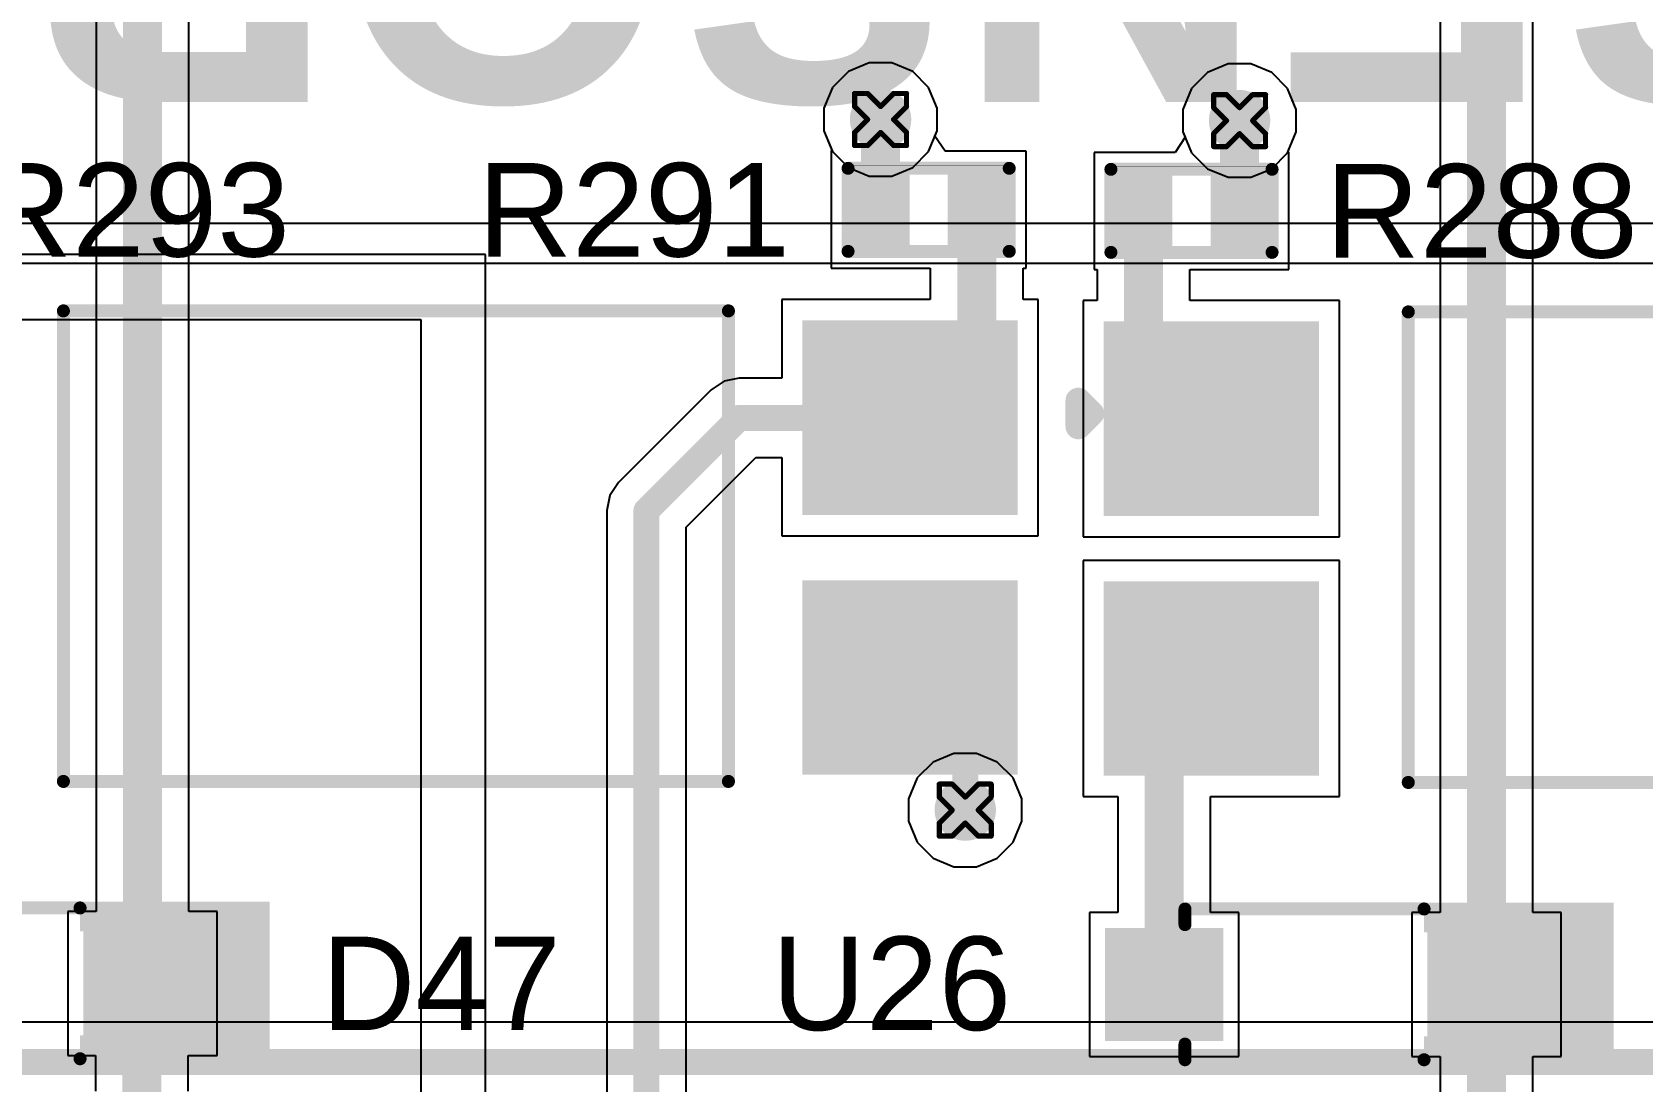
# Model space of a CAD drawing. Header units: inches. Extents: x -11 to 5379, y 0 to 5429.
# Drawn here: x 275.63 to 291.37, y 84.72 to 94.98 of the extents above; entities that cross this region are included whole.
import ezdxf

# ---------------------------------------------------------------- set-up
doc = ezdxf.new("R2010")
doc.units = ezdxf.units.IN
for name, color, linetype in [('Bottom Layer', 5, 'Continuous'), ('Drill Drawing', 1, 'Continuous'), ('GND', 16, 'Continuous'), ('PWR', 76, 'Continuous'), ('Top Layer', 1, 'Continuous'), ('Top Overlay', 2, 'Continuous'), ('Top Paste', 8, 'Continuous'), ('Top Solder', 216, 'Continuous'), ('Via Holes', 16, 'Continuous')]:
    doc.layers.add(name, color=color, linetype=linetype)
doc.styles.add('Arial', font='', dxfattribs={"height": 0.2})
doc.styles.add('Arial_Bold', font='', dxfattribs={"height": 0.2})
doc.styles.get('Arial').set_extended_font_data('Arial')
doc.styles.get('Arial_Bold').set_extended_font_data('Arial', bold=True)

# ---------------------------------------------------------------- blocks, each defined once
blk = doc.blocks.new('PC817C_147')
at = {"layer": 'Top Layer'}
for points in [[(-4.1, 2.17), (-4.1, 0.37), (-6.1, 0.37), (-6.1, 2.17)], [(6.1, 2.17), (6.1, 0.37), (4.1, 0.37), (4.1, 2.17)], [(-4.1, -0.37), (-4.1, -2.17), (-6.1, -2.17), (-6.1, -0.37)], [(6.1, -0.37), (6.1, -2.17), (4.1, -2.17), (4.1, -0.37)]]:
    blk.add_hatch(color=1, dxfattribs=at).paths.add_polyline_path(points)
at = {"layer": 'Top Paste'}
for points in [[(-4.1, 2.17), (-4.1, 0.37), (-6.1, 0.37), (-6.1, 2.17)], [(6.1, 2.17), (6.1, 0.37), (4.1, 0.37), (4.1, 2.17)], [(-4.1, -0.37), (-4.1, -2.17), (-6.1, -2.17), (-6.1, -0.37)], [(6.1, -0.37), (6.1, -2.17), (4.1, -2.17), (4.1, -0.37)]]:
    blk.add_hatch(color=8, dxfattribs=at).paths.add_polyline_path(points)
at = {"layer": 'Top Solder'}
for points in [[(-4.049, 2.221), (-4.049, 0.319), (-6.151, 0.319), (-6.151, 2.221)], [(6.151, 2.221), (6.151, 0.319), (4.049, 0.319), (4.049, 2.221)], [(-4.049, -0.319), (-4.049, -2.221), (-6.151, -2.221), (-6.151, -0.319)], [(6.151, -0.319), (6.151, -2.221), (4.049, -2.221), (4.049, -0.319)]]:
    blk.add_hatch(color=216, dxfattribs=at).paths.add_polyline_path(points)
at = {"layer": 'Top Overlay'}
for points in [[(-3.175, -2.286, 0.127, 0.127, 0), (-3.175, 2.314, 0.127, 0.127, 0)], [(-3.175, 2.314, 0.127, 0.127, 0), (3.325, 2.314, 0.127, 0.127, 0)], [(3.325, -2.286, 0.127, 0.127, 0), (3.325, 2.314, 0.127, 0.127, 0)], [(-6.401, 1.448, 0.25, 0.25, 0), (-6.274, 1.321, 0.25, 0.25, 0)], [(-6.401, 1.194, 0.25, 0.25, 0), (-6.401, 1.448, 0.25, 0.25, 0)], [(-6.401, 1.194, 0.25, 0.25, 0), (-6.274, 1.321, 0.25, 0.25, 0)], [(-3.175, -2.286, 0.127, 0.127, 0), (3.325, -2.286, 0.127, 0.127, 0)]]:
    blk.add_lwpolyline(points, format="xyseb", dxfattribs=at)
for points in [[(-3.207, 2.314, 0.0635, 0.0635, 1), (-3.143, 2.314, 0.0635, 0.0635, 1)], [(-3.207, 2.314, 0.0635, 0.0635, 1), (-3.143, 2.314, 0.0635, 0.0635, 1)], [(3.293, 2.314, 0.0635, 0.0635, 1), (3.357, 2.314, 0.0635, 0.0635, 1)], [(3.293, 2.314, 0.0635, 0.0635, 1), (3.357, 2.314, 0.0635, 0.0635, 1)], [(-6.463, 1.448, 0.125, 0.125, 1), (-6.338, 1.448, 0.125, 0.125, 1)], [(-6.463, 1.448, 0.125, 0.125, 1), (-6.338, 1.448, 0.125, 0.125, 1)], [(-6.336, 1.321, 0.125, 0.125, 1), (-6.211, 1.321, 0.125, 0.125, 1)], [(-6.336, 1.321, 0.125, 0.125, 1), (-6.211, 1.321, 0.125, 0.125, 1)], [(-6.463, 1.194, 0.125, 0.125, 1), (-6.338, 1.194, 0.125, 0.125, 1)], [(-6.463, 1.194, 0.125, 0.125, 1), (-6.338, 1.194, 0.125, 0.125, 1)], [(-3.207, -2.286, 0.0635, 0.0635, 1), (-3.143, -2.286, 0.0635, 0.0635, 1)], [(-3.207, -2.286, 0.0635, 0.0635, 1), (-3.143, -2.286, 0.0635, 0.0635, 1)], [(3.293, -2.286, 0.0635, 0.0635, 1), (3.357, -2.286, 0.0635, 0.0635, 1)], [(3.293, -2.286, 0.0635, 0.0635, 1), (3.357, -2.286, 0.0635, 0.0635, 1)]]:
    blk.add_lwpolyline(points, format="xyseb", close=True, dxfattribs=at)
blk = doc.blocks.new('PC817C_148')
at = {"layer": 'Top Layer'}
for points in [[(-4.1, 2.17), (-4.1, 0.37), (-6.1, 0.37), (-6.1, 2.17)], [(6.1, 2.17), (6.1, 0.37), (4.1, 0.37), (4.1, 2.17)], [(-4.1, -0.37), (-4.1, -2.17), (-6.1, -2.17), (-6.1, -0.37)], [(6.1, -0.37), (6.1, -2.17), (4.1, -2.17), (4.1, -0.37)]]:
    blk.add_hatch(color=1, dxfattribs=at).paths.add_polyline_path(points)
at = {"layer": 'Top Paste'}
for points in [[(-4.1, 2.17), (-4.1, 0.37), (-6.1, 0.37), (-6.1, 2.17)], [(6.1, 2.17), (6.1, 0.37), (4.1, 0.37), (4.1, 2.17)], [(-4.1, -0.37), (-4.1, -2.17), (-6.1, -2.17), (-6.1, -0.37)], [(6.1, -0.37), (6.1, -2.17), (4.1, -2.17), (4.1, -0.37)]]:
    blk.add_hatch(color=8, dxfattribs=at).paths.add_polyline_path(points)
at = {"layer": 'Top Solder'}
for points in [[(-4.049, 2.221), (-4.049, 0.319), (-6.151, 0.319), (-6.151, 2.221)], [(6.151, 2.221), (6.151, 0.319), (4.049, 0.319), (4.049, 2.221)], [(-4.049, -0.319), (-4.049, -2.221), (-6.151, -2.221), (-6.151, -0.319)], [(6.151, -0.319), (6.151, -2.221), (4.049, -2.221), (4.049, -0.319)]]:
    blk.add_hatch(color=216, dxfattribs=at).paths.add_polyline_path(points)
at = {"layer": 'Top Overlay'}
for points in [[(-3.175, -2.286, 0.127, 0.127, 0), (-3.175, 2.314, 0.127, 0.127, 0)], [(-3.175, 2.314, 0.127, 0.127, 0), (3.325, 2.314, 0.127, 0.127, 0)], [(3.325, -2.286, 0.127, 0.127, 0), (3.325, 2.314, 0.127, 0.127, 0)], [(-6.401, 1.448, 0.25, 0.25, 0), (-6.274, 1.321, 0.25, 0.25, 0)], [(-6.401, 1.194, 0.25, 0.25, 0), (-6.401, 1.448, 0.25, 0.25, 0)], [(-6.401, 1.194, 0.25, 0.25, 0), (-6.274, 1.321, 0.25, 0.25, 0)], [(-3.175, -2.286, 0.127, 0.127, 0), (3.325, -2.286, 0.127, 0.127, 0)]]:
    blk.add_lwpolyline(points, format="xyseb", dxfattribs=at)
for points in [[(-3.207, 2.314, 0.0635, 0.0635, 1), (-3.143, 2.314, 0.0635, 0.0635, 1)], [(-3.207, 2.314, 0.0635, 0.0635, 1), (-3.143, 2.314, 0.0635, 0.0635, 1)], [(3.293, 2.314, 0.0635, 0.0635, 1), (3.357, 2.314, 0.0635, 0.0635, 1)], [(3.293, 2.314, 0.0635, 0.0635, 1), (3.357, 2.314, 0.0635, 0.0635, 1)], [(-6.463, 1.448, 0.125, 0.125, 1), (-6.338, 1.448, 0.125, 0.125, 1)], [(-6.463, 1.448, 0.125, 0.125, 1), (-6.338, 1.448, 0.125, 0.125, 1)], [(-6.336, 1.321, 0.125, 0.125, 1), (-6.211, 1.321, 0.125, 0.125, 1)], [(-6.336, 1.321, 0.125, 0.125, 1), (-6.211, 1.321, 0.125, 0.125, 1)], [(-6.463, 1.194, 0.125, 0.125, 1), (-6.338, 1.194, 0.125, 0.125, 1)], [(-6.463, 1.194, 0.125, 0.125, 1), (-6.338, 1.194, 0.125, 0.125, 1)], [(-3.207, -2.286, 0.0635, 0.0635, 1), (-3.143, -2.286, 0.0635, 0.0635, 1)], [(-3.207, -2.286, 0.0635, 0.0635, 1), (-3.143, -2.286, 0.0635, 0.0635, 1)], [(3.293, -2.286, 0.0635, 0.0635, 1), (3.357, -2.286, 0.0635, 0.0635, 1)], [(3.293, -2.286, 0.0635, 0.0635, 1), (3.357, -2.286, 0.0635, 0.0635, 1)]]:
    blk.add_lwpolyline(points, format="xyseb", close=True, dxfattribs=at)
blk = doc.blocks.new('R___0402_227')
at = {"layer": 'Top Layer'}
for points in [[(-0.699, -0.318), (-0.699, 0.318), (-0.241, 0.318), (-0.241, -0.318)], [(0.241, -0.318), (0.241, 0.318), (0.699, 0.318), (0.699, -0.318)]]:
    blk.add_hatch(color=1, dxfattribs=at).paths.add_polyline_path(points)
at = {"layer": 'Top Paste'}
for points in [[(-0.699, -0.318), (-0.699, 0.318), (-0.241, 0.318), (-0.241, -0.318)], [(0.241, -0.318), (0.241, 0.318), (0.699, 0.318), (0.699, -0.318)]]:
    blk.add_hatch(color=8, dxfattribs=at).paths.add_polyline_path(points)
at = {"layer": 'Top Solder'}
for points in [[(-0.754, -0.373), (-0.754, 0.373), (-0.186, 0.373), (-0.186, -0.373)], [(0.186, -0.373), (0.186, 0.373), (0.754, 0.373), (0.754, -0.373)]]:
    blk.add_hatch(color=216, dxfattribs=at).paths.add_polyline_path(points)
at = {"layer": 'Top Overlay'}
for points in [[(-0.787, 0.406, 0.127, 0.127, 0), (-0.787, -0.406, 0.127, 0.127, 0)], [(0.787, 0.406, 0.127, 0.127, 0), (-0.787, 0.406, 0.127, 0.127, 0)], [(0.787, 0.406, 0.127, 0.127, 0), (0.787, -0.406, 0.127, 0.127, 0)], [(0.787, -0.406, 0.127, 0.127, 0), (-0.787, -0.406, 0.127, 0.127, 0)], [(0.813, -0.432, 0.00323, 0.00323, 0), (-0.813, -0.432, 0.00323, 0.00323, 0)]]:
    blk.add_lwpolyline(points, format="xyseb", dxfattribs=at)
for points in [[(-0.819, 0.406, 0.0635, 0.0635, 1), (-0.756, 0.406, 0.0635, 0.0635, 1)], [(-0.819, 0.406, 0.0635, 0.0635, 1), (-0.756, 0.406, 0.0635, 0.0635, 1)], [(0.756, 0.406, 0.0635, 0.0635, 1), (0.819, 0.406, 0.0635, 0.0635, 1)], [(0.756, 0.406, 0.0635, 0.0635, 1), (0.819, 0.406, 0.0635, 0.0635, 1)], [(-0.819, -0.406, 0.0635, 0.0635, 1), (-0.756, -0.406, 0.0635, 0.0635, 1)], [(-0.819, -0.406, 0.0635, 0.0635, 1), (-0.756, -0.406, 0.0635, 0.0635, 1)], [(-0.814, -0.432, 0.00161, 0.00161, 1), (-0.812, -0.432, 0.00161, 0.00161, 1)], [(0.756, -0.406, 0.0635, 0.0635, 1), (0.819, -0.406, 0.0635, 0.0635, 1)], [(0.756, -0.406, 0.0635, 0.0635, 1), (0.819, -0.406, 0.0635, 0.0635, 1)], [(0.812, -0.432, 0.00161, 0.00161, 1), (0.814, -0.432, 0.00161, 0.00161, 1)]]:
    blk.add_lwpolyline(points, format="xyseb", close=True, dxfattribs=at)
blk = doc.blocks.new('R___0402_230')
at = {"layer": 'Top Layer'}
for points in [[(-0.699, -0.318), (-0.699, 0.318), (-0.241, 0.318), (-0.241, -0.318)], [(0.241, -0.318), (0.241, 0.318), (0.699, 0.318), (0.699, -0.318)]]:
    blk.add_hatch(color=1, dxfattribs=at).paths.add_polyline_path(points)
at = {"layer": 'Top Paste'}
for points in [[(-0.699, -0.318), (-0.699, 0.318), (-0.241, 0.318), (-0.241, -0.318)], [(0.241, -0.318), (0.241, 0.318), (0.699, 0.318), (0.699, -0.318)]]:
    blk.add_hatch(color=8, dxfattribs=at).paths.add_polyline_path(points)
at = {"layer": 'Top Solder'}
for points in [[(-0.754, -0.373), (-0.754, 0.373), (-0.186, 0.373), (-0.186, -0.373)], [(0.186, -0.373), (0.186, 0.373), (0.754, 0.373), (0.754, -0.373)]]:
    blk.add_hatch(color=216, dxfattribs=at).paths.add_polyline_path(points)
at = {"layer": 'Top Overlay'}
for points in [[(-0.787, 0.406, 0.127, 0.127, 0), (-0.787, -0.406, 0.127, 0.127, 0)], [(0.787, 0.406, 0.127, 0.127, 0), (-0.787, 0.406, 0.127, 0.127, 0)], [(0.787, 0.406, 0.127, 0.127, 0), (0.787, -0.406, 0.127, 0.127, 0)], [(0.787, -0.406, 0.127, 0.127, 0), (-0.787, -0.406, 0.127, 0.127, 0)], [(0.813, -0.432, 0.00323, 0.00323, 0), (-0.813, -0.432, 0.00323, 0.00323, 0)]]:
    blk.add_lwpolyline(points, format="xyseb", dxfattribs=at)
for points in [[(-0.819, 0.406, 0.0635, 0.0635, 1), (-0.756, 0.406, 0.0635, 0.0635, 1)], [(-0.819, 0.406, 0.0635, 0.0635, 1), (-0.756, 0.406, 0.0635, 0.0635, 1)], [(0.756, 0.406, 0.0635, 0.0635, 1), (0.819, 0.406, 0.0635, 0.0635, 1)], [(0.756, 0.406, 0.0635, 0.0635, 1), (0.819, 0.406, 0.0635, 0.0635, 1)], [(-0.819, -0.406, 0.0635, 0.0635, 1), (-0.756, -0.406, 0.0635, 0.0635, 1)], [(-0.819, -0.406, 0.0635, 0.0635, 1), (-0.756, -0.406, 0.0635, 0.0635, 1)], [(-0.814, -0.432, 0.00161, 0.00161, 1), (-0.812, -0.432, 0.00161, 0.00161, 1)], [(0.756, -0.406, 0.0635, 0.0635, 1), (0.819, -0.406, 0.0635, 0.0635, 1)], [(0.756, -0.406, 0.0635, 0.0635, 1), (0.819, -0.406, 0.0635, 0.0635, 1)], [(0.812, -0.432, 0.00161, 0.00161, 1), (0.814, -0.432, 0.00161, 0.00161, 1)]]:
    blk.add_lwpolyline(points, format="xyseb", close=True, dxfattribs=at)
blk = doc.blocks.new('SOD_123_538')
at = {"layer": 'Top Layer'}
for points in [[(-1.1, 0.45), (-1.1, -0.45), (-2.05, -0.45), (-2.05, 0.45)], [(2.05, 0.45), (2.05, -0.45), (1.1, -0.45), (1.1, 0.45)]]:
    blk.add_hatch(color=1, dxfattribs=at).paths.add_polyline_path(points)
at = {"layer": 'Top Overlay'}
for points in [[(0.965, 0.508), (2.819, 0.508), (2.819, 0.8), (0.965, 0.8)], [(2.12, -0.787), (2.819, -0.787), (2.819, 0.787), (2.12, 0.787)], [(0.965, -0.8), (2.819, -0.8), (2.819, -0.508), (0.965, -0.508)]]:
    blk.add_hatch(color=2, dxfattribs=at).paths.add_polyline_path(points)
at = {"layer": 'Top Paste'}
for points in [[(-1.1, 0.45), (-1.1, -0.45), (-2.05, -0.45), (-2.05, 0.45)], [(2.05, 0.45), (2.05, -0.45), (1.1, -0.45), (1.1, 0.45)]]:
    blk.add_hatch(color=8, dxfattribs=at).paths.add_polyline_path(points)
at = {"layer": 'Top Solder'}
for points in [[(-0.998, 0.552), (-0.998, -0.552), (-2.152, -0.552), (-2.152, 0.552)], [(2.152, 0.552), (2.152, -0.552), (0.998, -0.552), (0.998, 0.552)]]:
    blk.add_hatch(color=216, dxfattribs=at).paths.add_polyline_path(points)
at = {"layer": 'Top Overlay'}
for points in [[(-1.372, 0.584, 0.127, 0.127, 0), (-1.372, 0.737, 0.127, 0.127, 0)], [(-1.372, 0.737, 0.127, 0.127, 0), (0.965, 0.737, 0.127, 0.127, 0)], [(-1.372, -0.737, 0.127, 0.127, 0), (-1.372, -0.584, 0.127, 0.127, 0)], [(-1.372, -0.737, 0.127, 0.127, 0), (0.965, -0.737, 0.127, 0.127, 0)]]:
    blk.add_lwpolyline(points, format="xyseb", dxfattribs=at)
for points in [[(-1.403, 0.737, 0.0635, 0.0635, 1), (-1.34, 0.737, 0.0635, 0.0635, 1)], [(-1.403, 0.737, 0.0635, 0.0635, 1), (-1.34, 0.737, 0.0635, 0.0635, 1)], [(0.933, 0.737, 0.0635, 0.0635, 1), (0.997, 0.737, 0.0635, 0.0635, 1)], [(-1.403, 0.584, 0.0635, 0.0635, 1), (-1.34, 0.584, 0.0635, 0.0635, 1)], [(-1.403, -0.584, 0.0635, 0.0635, 1), (-1.34, -0.584, 0.0635, 0.0635, 1)], [(-1.403, -0.737, 0.0635, 0.0635, 1), (-1.34, -0.737, 0.0635, 0.0635, 1)], [(-1.403, -0.737, 0.0635, 0.0635, 1), (-1.34, -0.737, 0.0635, 0.0635, 1)], [(0.933, -0.737, 0.0635, 0.0635, 1), (0.997, -0.737, 0.0635, 0.0635, 1)]]:
    blk.add_lwpolyline(points, format="xyseb", close=True, dxfattribs=at)
blk = doc.blocks.new('SOD_123_541')
at = {"layer": 'Top Layer'}
for points in [[(-1.1, 0.45), (-1.1, -0.45), (-2.05, -0.45), (-2.05, 0.45)], [(2.05, 0.45), (2.05, -0.45), (1.1, -0.45), (1.1, 0.45)]]:
    blk.add_hatch(color=1, dxfattribs=at).paths.add_polyline_path(points)
at = {"layer": 'Top Overlay'}
for points in [[(0.965, 0.508), (2.819, 0.508), (2.819, 0.8), (0.965, 0.8)], [(2.12, -0.787), (2.819, -0.787), (2.819, 0.787), (2.12, 0.787)], [(0.965, -0.8), (2.819, -0.8), (2.819, -0.508), (0.965, -0.508)]]:
    blk.add_hatch(color=2, dxfattribs=at).paths.add_polyline_path(points)
at = {"layer": 'Top Paste'}
for points in [[(-1.1, 0.45), (-1.1, -0.45), (-2.05, -0.45), (-2.05, 0.45)], [(2.05, 0.45), (2.05, -0.45), (1.1, -0.45), (1.1, 0.45)]]:
    blk.add_hatch(color=8, dxfattribs=at).paths.add_polyline_path(points)
at = {"layer": 'Top Solder'}
for points in [[(-0.998, 0.552), (-0.998, -0.552), (-2.152, -0.552), (-2.152, 0.552)], [(2.152, 0.552), (2.152, -0.552), (0.998, -0.552), (0.998, 0.552)]]:
    blk.add_hatch(color=216, dxfattribs=at).paths.add_polyline_path(points)
at = {"layer": 'Top Overlay'}
for points in [[(-1.372, 0.584, 0.127, 0.127, 0), (-1.372, 0.737, 0.127, 0.127, 0)], [(-1.372, 0.737, 0.127, 0.127, 0), (0.965, 0.737, 0.127, 0.127, 0)], [(-1.372, -0.737, 0.127, 0.127, 0), (-1.372, -0.584, 0.127, 0.127, 0)], [(-1.372, -0.737, 0.127, 0.127, 0), (0.965, -0.737, 0.127, 0.127, 0)]]:
    blk.add_lwpolyline(points, format="xyseb", dxfattribs=at)
for points in [[(-1.403, 0.737, 0.0635, 0.0635, 1), (-1.34, 0.737, 0.0635, 0.0635, 1)], [(-1.403, 0.737, 0.0635, 0.0635, 1), (-1.34, 0.737, 0.0635, 0.0635, 1)], [(0.933, 0.737, 0.0635, 0.0635, 1), (0.997, 0.737, 0.0635, 0.0635, 1)], [(-1.403, 0.584, 0.0635, 0.0635, 1), (-1.34, 0.584, 0.0635, 0.0635, 1)], [(-1.403, -0.584, 0.0635, 0.0635, 1), (-1.34, -0.584, 0.0635, 0.0635, 1)], [(-1.403, -0.737, 0.0635, 0.0635, 1), (-1.34, -0.737, 0.0635, 0.0635, 1)], [(-1.403, -0.737, 0.0635, 0.0635, 1), (-1.34, -0.737, 0.0635, 0.0635, 1)], [(0.933, -0.737, 0.0635, 0.0635, 1), (0.997, -0.737, 0.0635, 0.0635, 1)]]:
    blk.add_lwpolyline(points, format="xyseb", close=True, dxfattribs=at)

msp = doc.modelspace()

# ---------------------------------------------------------------- hatches: boundary and pattern name
at = {"layer": 'Bottom Layer'}
h = msp.add_hatch(color=5, dxfattribs=at)
edge = h.paths.add_edge_path()
edge.add_arc((283.92, 94.131), 0.3, 0, 360)
h = msp.add_hatch(color=5, dxfattribs=at)
edge = h.paths.add_edge_path()
edge.add_arc((287.429, 94.12), 0.3, 0, 360)
h = msp.add_hatch(color=5, dxfattribs=at)
edge = h.paths.add_edge_path()
edge.add_arc((284.748, 87.38), 0.3, 0, 360)
at = {"layer": 'GND'}
h = msp.add_hatch(color=16, dxfattribs=at)
edge = h.paths.add_edge_path()
edge.add_arc((283.92, 94.131), 0.3, 0, 360)
h = msp.add_hatch(color=16, dxfattribs=at)
edge = h.paths.add_edge_path()
edge.add_arc((287.429, 94.12), 0.3, 0, 360)
h = msp.add_hatch(color=16, dxfattribs=at)
edge = h.paths.add_edge_path()
edge.add_arc((284.748, 87.38), 0.3, 0, 360)
at = {"layer": 'PWR'}
h = msp.add_hatch(color=76, dxfattribs=at)
edge = h.paths.add_edge_path()
edge.add_arc((283.92, 94.131), 0.3, 0, 360)
h = msp.add_hatch(color=76, dxfattribs=at)
edge = h.paths.add_edge_path()
edge.add_arc((287.429, 94.12), 0.3, 0, 360)
h = msp.add_hatch(color=76, dxfattribs=at)
edge = h.paths.add_edge_path()
edge.add_arc((284.748, 87.38), 0.3, 0, 360)
at = {"layer": 'Top Layer'}
h = msp.add_hatch(color=1, dxfattribs=at)
edge = h.paths.add_edge_path()
edge.add_arc((283.92, 94.131), 0.3, 0, 360)
h = msp.add_hatch(color=1, dxfattribs=at)
edge = h.paths.add_edge_path()
edge.add_arc((287.429, 94.12), 0.3, 0, 360)
h = msp.add_hatch(color=1, dxfattribs=at)
edge = h.paths.add_edge_path()
edge.add_arc((284.748, 87.38), 0.3, 0, 360)
at = {"layer": 'Via Holes'}
h = msp.add_hatch(color=7, dxfattribs=at)
edge = h.paths.add_edge_path()
edge.add_arc((283.92, 94.131), 0.15, 0, 360)
h = msp.add_hatch(color=7, dxfattribs=at)
edge = h.paths.add_edge_path()
edge.add_arc((287.429, 94.12), 0.15, 0, 360)
h = msp.add_hatch(color=7, dxfattribs=at)
edge = h.paths.add_edge_path()
edge.add_arc((284.748, 87.38), 0.15, 0, 360)

# ---------------------------------------------------------------- linework, layer by layer
at = {"layer": 'Bottom Layer'}
for p, q in [((287.319, 94.674), (287.116, 94.59)), ((287.54, 94.674), (287.319, 94.674)), ((287.743, 94.59), (287.54, 94.674)), ((287.116, 94.59), (286.96, 94.434)), ((287.899, 94.434), (287.743, 94.59)), ((286.96, 94.434), (286.875, 94.23)), ((287.983, 94.23), (287.899, 94.434)), ((286.875, 94.23), (286.875, 94.01)), ((287.983, 94.01), (287.983, 94.23)), ((286.875, 94.01), (286.96, 93.806)), ((287.899, 93.806), (287.983, 94.01)), ((286.96, 93.806), (287.116, 93.65)), ((287.743, 93.65), (287.899, 93.806)), ((287.116, 93.65), (287.319, 93.566)), ((287.319, 93.566), (287.54, 93.566)), ((287.54, 93.566), (287.743, 93.65)), ((310.54, 93.116), (226.746, 93.116)), ((226.907, 92.728), (310.54, 92.728)), ((292.215, 85.307), (233.635, 85.307))]:
    msp.add_line(p, q, dxfattribs=at)
msp.add_lwpolyline([(233.635, 84.918, 0.254, 0.254, 0), (292.215, 84.918, 0.254, 0.254, 0)], format="xyseb", dxfattribs=at)
at = {"layer": 'Drill Drawing'}
for points in [[(283.666, 94.258, 0.0508, 0.0508, 0), (283.666, 94.385, 0.0508, 0.0508, 0)], [(283.666, 94.385, 0.0508, 0.0508, 0), (283.793, 94.385, 0.0508, 0.0508, 0)], [(283.793, 94.385, 0.0508, 0.0508, 0), (283.92, 94.258, 0.0508, 0.0508, 0)], [(283.92, 94.258, 0.0508, 0.0508, 0), (284.047, 94.385, 0.0508, 0.0508, 0)], [(284.047, 94.385, 0.0508, 0.0508, 0), (284.174, 94.385, 0.0508, 0.0508, 0)], [(284.174, 94.258, 0.0508, 0.0508, 0), (284.174, 94.385, 0.0508, 0.0508, 0)], [(287.175, 94.247, 0.0508, 0.0508, 0), (287.175, 94.374, 0.0508, 0.0508, 0)], [(287.175, 94.374, 0.0508, 0.0508, 0), (287.302, 94.374, 0.0508, 0.0508, 0)], [(287.302, 94.374, 0.0508, 0.0508, 0), (287.429, 94.247, 0.0508, 0.0508, 0)], [(287.429, 94.247, 0.0508, 0.0508, 0), (287.556, 94.374, 0.0508, 0.0508, 0)], [(287.556, 94.374, 0.0508, 0.0508, 0), (287.683, 94.374, 0.0508, 0.0508, 0)], [(287.683, 94.247, 0.0508, 0.0508, 0), (287.683, 94.374, 0.0508, 0.0508, 0)], [(283.666, 94.258, 0.0508, 0.0508, 0), (283.793, 94.131, 0.0508, 0.0508, 0)], [(283.666, 94.004, 0.0508, 0.0508, 0), (283.793, 94.131, 0.0508, 0.0508, 0)], [(284.047, 94.131, 0.0508, 0.0508, 0), (284.174, 94.258, 0.0508, 0.0508, 0)], [(284.047, 94.131, 0.0508, 0.0508, 0), (284.174, 94.004, 0.0508, 0.0508, 0)], [(287.175, 94.247, 0.0508, 0.0508, 0), (287.302, 94.12, 0.0508, 0.0508, 0)], [(287.175, 93.993, 0.0508, 0.0508, 0), (287.302, 94.12, 0.0508, 0.0508, 0)], [(287.556, 94.12, 0.0508, 0.0508, 0), (287.683, 94.247, 0.0508, 0.0508, 0)], [(287.556, 94.12, 0.0508, 0.0508, 0), (287.683, 93.993, 0.0508, 0.0508, 0)], [(283.666, 93.877, 0.0508, 0.0508, 0), (283.666, 94.004, 0.0508, 0.0508, 0)], [(283.793, 93.877, 0.0508, 0.0508, 0), (283.92, 94.004, 0.0508, 0.0508, 0)], [(283.92, 94.004, 0.0508, 0.0508, 0), (284.047, 93.877, 0.0508, 0.0508, 0)], [(284.174, 93.877, 0.0508, 0.0508, 0), (284.174, 94.004, 0.0508, 0.0508, 0)], [(287.175, 93.866, 0.0508, 0.0508, 0), (287.175, 93.993, 0.0508, 0.0508, 0)], [(287.302, 93.866, 0.0508, 0.0508, 0), (287.429, 93.993, 0.0508, 0.0508, 0)], [(287.429, 93.993, 0.0508, 0.0508, 0), (287.556, 93.866, 0.0508, 0.0508, 0)], [(287.683, 93.866, 0.0508, 0.0508, 0), (287.683, 93.993, 0.0508, 0.0508, 0)], [(283.666, 93.877, 0.0508, 0.0508, 0), (283.793, 93.877, 0.0508, 0.0508, 0)], [(284.047, 93.877, 0.0508, 0.0508, 0), (284.174, 93.877, 0.0508, 0.0508, 0)], [(287.175, 93.866, 0.0508, 0.0508, 0), (287.302, 93.866, 0.0508, 0.0508, 0)], [(287.556, 93.866, 0.0508, 0.0508, 0), (287.683, 93.866, 0.0508, 0.0508, 0)], [(284.494, 87.507, 0.0508, 0.0508, 0), (284.494, 87.634, 0.0508, 0.0508, 0)], [(284.494, 87.634, 0.0508, 0.0508, 0), (284.621, 87.634, 0.0508, 0.0508, 0)], [(284.494, 87.507, 0.0508, 0.0508, 0), (284.621, 87.38, 0.0508, 0.0508, 0)], [(284.621, 87.634, 0.0508, 0.0508, 0), (284.748, 87.507, 0.0508, 0.0508, 0)], [(284.748, 87.507, 0.0508, 0.0508, 0), (284.875, 87.634, 0.0508, 0.0508, 0)], [(284.875, 87.634, 0.0508, 0.0508, 0), (285.002, 87.634, 0.0508, 0.0508, 0)], [(284.875, 87.38, 0.0508, 0.0508, 0), (285.002, 87.507, 0.0508, 0.0508, 0)], [(285.002, 87.507, 0.0508, 0.0508, 0), (285.002, 87.634, 0.0508, 0.0508, 0)], [(284.494, 87.253, 0.0508, 0.0508, 0), (284.621, 87.38, 0.0508, 0.0508, 0)], [(284.875, 87.38, 0.0508, 0.0508, 0), (285.002, 87.253, 0.0508, 0.0508, 0)], [(284.494, 87.126, 0.0508, 0.0508, 0), (284.494, 87.253, 0.0508, 0.0508, 0)], [(284.621, 87.126, 0.0508, 0.0508, 0), (284.748, 87.253, 0.0508, 0.0508, 0)], [(284.748, 87.253, 0.0508, 0.0508, 0), (284.875, 87.126, 0.0508, 0.0508, 0)], [(285.002, 87.126, 0.0508, 0.0508, 0), (285.002, 87.253, 0.0508, 0.0508, 0)], [(284.494, 87.126, 0.0508, 0.0508, 0), (284.621, 87.126, 0.0508, 0.0508, 0)], [(284.875, 87.126, 0.0508, 0.0508, 0), (285.002, 87.126, 0.0508, 0.0508, 0)]]:
    msp.add_lwpolyline(points, format="xyseb", dxfattribs=at)
for points in [[(283.653, 94.385, 0.0254, 0.0254, 1), (283.679, 94.385, 0.0254, 0.0254, 1)], [(283.653, 94.385, 0.0254, 0.0254, 1), (283.679, 94.385, 0.0254, 0.0254, 1)], [(283.78, 94.385, 0.0254, 0.0254, 1), (283.806, 94.385, 0.0254, 0.0254, 1)], [(283.78, 94.385, 0.0254, 0.0254, 1), (283.806, 94.385, 0.0254, 0.0254, 1)], [(284.034, 94.385, 0.0254, 0.0254, 1), (284.06, 94.385, 0.0254, 0.0254, 1)], [(284.034, 94.385, 0.0254, 0.0254, 1), (284.06, 94.385, 0.0254, 0.0254, 1)], [(284.161, 94.385, 0.0254, 0.0254, 1), (284.187, 94.385, 0.0254, 0.0254, 1)], [(284.161, 94.385, 0.0254, 0.0254, 1), (284.187, 94.385, 0.0254, 0.0254, 1)], [(287.163, 94.374, 0.0254, 0.0254, 1), (287.188, 94.374, 0.0254, 0.0254, 1)], [(287.163, 94.374, 0.0254, 0.0254, 1), (287.188, 94.374, 0.0254, 0.0254, 1)], [(287.29, 94.374, 0.0254, 0.0254, 1), (287.315, 94.374, 0.0254, 0.0254, 1)], [(287.29, 94.374, 0.0254, 0.0254, 1), (287.315, 94.374, 0.0254, 0.0254, 1)], [(287.544, 94.374, 0.0254, 0.0254, 1), (287.569, 94.374, 0.0254, 0.0254, 1)], [(287.544, 94.374, 0.0254, 0.0254, 1), (287.569, 94.374, 0.0254, 0.0254, 1)], [(287.671, 94.374, 0.0254, 0.0254, 1), (287.696, 94.374, 0.0254, 0.0254, 1)], [(287.671, 94.374, 0.0254, 0.0254, 1), (287.696, 94.374, 0.0254, 0.0254, 1)], [(283.653, 94.258, 0.0254, 0.0254, 1), (283.679, 94.258, 0.0254, 0.0254, 1)], [(283.653, 94.258, 0.0254, 0.0254, 1), (283.679, 94.258, 0.0254, 0.0254, 1)], [(283.78, 94.131, 0.0254, 0.0254, 1), (283.806, 94.131, 0.0254, 0.0254, 1)], [(283.78, 94.131, 0.0254, 0.0254, 1), (283.806, 94.131, 0.0254, 0.0254, 1)], [(283.907, 94.258, 0.0254, 0.0254, 1), (283.933, 94.258, 0.0254, 0.0254, 1)], [(283.907, 94.258, 0.0254, 0.0254, 1), (283.933, 94.258, 0.0254, 0.0254, 1)], [(284.034, 94.131, 0.0254, 0.0254, 1), (284.06, 94.131, 0.0254, 0.0254, 1)], [(284.034, 94.131, 0.0254, 0.0254, 1), (284.06, 94.131, 0.0254, 0.0254, 1)], [(284.161, 94.258, 0.0254, 0.0254, 1), (284.187, 94.258, 0.0254, 0.0254, 1)], [(284.161, 94.258, 0.0254, 0.0254, 1), (284.187, 94.258, 0.0254, 0.0254, 1)], [(287.163, 94.247, 0.0254, 0.0254, 1), (287.188, 94.247, 0.0254, 0.0254, 1)], [(287.163, 94.247, 0.0254, 0.0254, 1), (287.188, 94.247, 0.0254, 0.0254, 1)], [(287.29, 94.12, 0.0254, 0.0254, 1), (287.315, 94.12, 0.0254, 0.0254, 1)], [(287.29, 94.12, 0.0254, 0.0254, 1), (287.315, 94.12, 0.0254, 0.0254, 1)], [(287.417, 94.247, 0.0254, 0.0254, 1), (287.442, 94.247, 0.0254, 0.0254, 1)], [(287.417, 94.247, 0.0254, 0.0254, 1), (287.442, 94.247, 0.0254, 0.0254, 1)], [(287.544, 94.12, 0.0254, 0.0254, 1), (287.569, 94.12, 0.0254, 0.0254, 1)], [(287.544, 94.12, 0.0254, 0.0254, 1), (287.569, 94.12, 0.0254, 0.0254, 1)], [(287.671, 94.247, 0.0254, 0.0254, 1), (287.696, 94.247, 0.0254, 0.0254, 1)], [(287.671, 94.247, 0.0254, 0.0254, 1), (287.696, 94.247, 0.0254, 0.0254, 1)], [(283.653, 94.004, 0.0254, 0.0254, 1), (283.679, 94.004, 0.0254, 0.0254, 1)], [(283.653, 94.004, 0.0254, 0.0254, 1), (283.679, 94.004, 0.0254, 0.0254, 1)], [(283.907, 94.004, 0.0254, 0.0254, 1), (283.933, 94.004, 0.0254, 0.0254, 1)], [(283.907, 94.004, 0.0254, 0.0254, 1), (283.933, 94.004, 0.0254, 0.0254, 1)], [(284.161, 94.004, 0.0254, 0.0254, 1), (284.187, 94.004, 0.0254, 0.0254, 1)], [(284.161, 94.004, 0.0254, 0.0254, 1), (284.187, 94.004, 0.0254, 0.0254, 1)], [(287.163, 93.993, 0.0254, 0.0254, 1), (287.188, 93.993, 0.0254, 0.0254, 1)], [(287.163, 93.993, 0.0254, 0.0254, 1), (287.188, 93.993, 0.0254, 0.0254, 1)], [(287.417, 93.993, 0.0254, 0.0254, 1), (287.442, 93.993, 0.0254, 0.0254, 1)], [(287.417, 93.993, 0.0254, 0.0254, 1), (287.442, 93.993, 0.0254, 0.0254, 1)], [(287.671, 93.993, 0.0254, 0.0254, 1), (287.696, 93.993, 0.0254, 0.0254, 1)], [(287.671, 93.993, 0.0254, 0.0254, 1), (287.696, 93.993, 0.0254, 0.0254, 1)], [(283.653, 93.877, 0.0254, 0.0254, 1), (283.679, 93.877, 0.0254, 0.0254, 1)], [(283.653, 93.877, 0.0254, 0.0254, 1), (283.679, 93.877, 0.0254, 0.0254, 1)], [(283.78, 93.877, 0.0254, 0.0254, 1), (283.806, 93.877, 0.0254, 0.0254, 1)], [(283.78, 93.877, 0.0254, 0.0254, 1), (283.806, 93.877, 0.0254, 0.0254, 1)], [(284.034, 93.877, 0.0254, 0.0254, 1), (284.06, 93.877, 0.0254, 0.0254, 1)], [(284.034, 93.877, 0.0254, 0.0254, 1), (284.06, 93.877, 0.0254, 0.0254, 1)], [(284.161, 93.877, 0.0254, 0.0254, 1), (284.187, 93.877, 0.0254, 0.0254, 1)], [(284.161, 93.877, 0.0254, 0.0254, 1), (284.187, 93.877, 0.0254, 0.0254, 1)], [(287.163, 93.866, 0.0254, 0.0254, 1), (287.188, 93.866, 0.0254, 0.0254, 1)], [(287.163, 93.866, 0.0254, 0.0254, 1), (287.188, 93.866, 0.0254, 0.0254, 1)], [(287.29, 93.866, 0.0254, 0.0254, 1), (287.315, 93.866, 0.0254, 0.0254, 1)], [(287.29, 93.866, 0.0254, 0.0254, 1), (287.315, 93.866, 0.0254, 0.0254, 1)], [(287.544, 93.866, 0.0254, 0.0254, 1), (287.569, 93.866, 0.0254, 0.0254, 1)], [(287.544, 93.866, 0.0254, 0.0254, 1), (287.569, 93.866, 0.0254, 0.0254, 1)], [(287.671, 93.866, 0.0254, 0.0254, 1), (287.696, 93.866, 0.0254, 0.0254, 1)], [(287.671, 93.866, 0.0254, 0.0254, 1), (287.696, 93.866, 0.0254, 0.0254, 1)], [(284.481, 87.634, 0.0254, 0.0254, 1), (284.506, 87.634, 0.0254, 0.0254, 1)], [(284.481, 87.634, 0.0254, 0.0254, 1), (284.506, 87.634, 0.0254, 0.0254, 1)], [(284.481, 87.507, 0.0254, 0.0254, 1), (284.506, 87.507, 0.0254, 0.0254, 1)], [(284.481, 87.507, 0.0254, 0.0254, 1), (284.506, 87.507, 0.0254, 0.0254, 1)], [(284.608, 87.634, 0.0254, 0.0254, 1), (284.633, 87.634, 0.0254, 0.0254, 1)], [(284.608, 87.634, 0.0254, 0.0254, 1), (284.633, 87.634, 0.0254, 0.0254, 1)], [(284.735, 87.507, 0.0254, 0.0254, 1), (284.76, 87.507, 0.0254, 0.0254, 1)], [(284.735, 87.507, 0.0254, 0.0254, 1), (284.76, 87.507, 0.0254, 0.0254, 1)], [(284.862, 87.634, 0.0254, 0.0254, 1), (284.887, 87.634, 0.0254, 0.0254, 1)], [(284.862, 87.634, 0.0254, 0.0254, 1), (284.887, 87.634, 0.0254, 0.0254, 1)], [(284.989, 87.634, 0.0254, 0.0254, 1), (285.014, 87.634, 0.0254, 0.0254, 1)], [(284.989, 87.634, 0.0254, 0.0254, 1), (285.014, 87.634, 0.0254, 0.0254, 1)], [(284.989, 87.507, 0.0254, 0.0254, 1), (285.014, 87.507, 0.0254, 0.0254, 1)], [(284.989, 87.507, 0.0254, 0.0254, 1), (285.014, 87.507, 0.0254, 0.0254, 1)], [(284.608, 87.38, 0.0254, 0.0254, 1), (284.633, 87.38, 0.0254, 0.0254, 1)], [(284.608, 87.38, 0.0254, 0.0254, 1), (284.633, 87.38, 0.0254, 0.0254, 1)], [(284.862, 87.38, 0.0254, 0.0254, 1), (284.887, 87.38, 0.0254, 0.0254, 1)], [(284.862, 87.38, 0.0254, 0.0254, 1), (284.887, 87.38, 0.0254, 0.0254, 1)], [(284.481, 87.253, 0.0254, 0.0254, 1), (284.506, 87.253, 0.0254, 0.0254, 1)], [(284.481, 87.253, 0.0254, 0.0254, 1), (284.506, 87.253, 0.0254, 0.0254, 1)], [(284.735, 87.253, 0.0254, 0.0254, 1), (284.76, 87.253, 0.0254, 0.0254, 1)], [(284.735, 87.253, 0.0254, 0.0254, 1), (284.76, 87.253, 0.0254, 0.0254, 1)], [(284.989, 87.253, 0.0254, 0.0254, 1), (285.014, 87.253, 0.0254, 0.0254, 1)], [(284.989, 87.253, 0.0254, 0.0254, 1), (285.014, 87.253, 0.0254, 0.0254, 1)], [(284.481, 87.126, 0.0254, 0.0254, 1), (284.506, 87.126, 0.0254, 0.0254, 1)], [(284.481, 87.126, 0.0254, 0.0254, 1), (284.506, 87.126, 0.0254, 0.0254, 1)], [(284.608, 87.126, 0.0254, 0.0254, 1), (284.633, 87.126, 0.0254, 0.0254, 1)], [(284.608, 87.126, 0.0254, 0.0254, 1), (284.633, 87.126, 0.0254, 0.0254, 1)], [(284.862, 87.126, 0.0254, 0.0254, 1), (284.887, 87.126, 0.0254, 0.0254, 1)], [(284.862, 87.126, 0.0254, 0.0254, 1), (284.887, 87.126, 0.0254, 0.0254, 1)], [(284.989, 87.126, 0.0254, 0.0254, 1), (285.014, 87.126, 0.0254, 0.0254, 1)], [(284.989, 87.126, 0.0254, 0.0254, 1), (285.014, 87.126, 0.0254, 0.0254, 1)]]:
    msp.add_lwpolyline(points, format="xyseb", close=True, dxfattribs=at)
at = {"layer": 'GND'}
for p, q in [((283.81, 94.685), (283.606, 94.6)), ((284.03, 94.685), (283.81, 94.685)), ((284.234, 94.6), (284.03, 94.685)), ((287.319, 94.674), (287.116, 94.59)), ((287.54, 94.674), (287.319, 94.674)), ((287.743, 94.59), (287.54, 94.674)), ((283.606, 94.6), (283.45, 94.445)), ((284.389, 94.445), (284.234, 94.6)), ((287.116, 94.59), (286.96, 94.434)), ((287.899, 94.434), (287.743, 94.59)), ((283.45, 94.445), (283.366, 94.241)), ((284.474, 94.241), (284.389, 94.445)), ((286.96, 94.434), (286.875, 94.23)), ((287.983, 94.23), (287.899, 94.434)), ((283.366, 94.241), (283.366, 94.021)), ((284.474, 94.021), (284.474, 94.241)), ((286.875, 94.23), (286.875, 94.01)), ((287.983, 94.01), (287.983, 94.23)), ((283.366, 94.021), (283.45, 93.817)), ((284.389, 93.817), (284.474, 94.021)), ((286.875, 94.01), (286.96, 93.806)), ((287.899, 93.806), (287.983, 94.01)), ((283.45, 93.817), (283.606, 93.661)), ((284.234, 93.661), (284.389, 93.817)), ((286.96, 93.806), (287.116, 93.65)), ((287.743, 93.65), (287.899, 93.806)), ((283.606, 93.661), (283.81, 93.577)), ((283.81, 93.577), (284.03, 93.577)), ((284.03, 93.577), (284.234, 93.661)), ((287.116, 93.65), (287.319, 93.566)), ((287.319, 93.566), (287.54, 93.566)), ((287.54, 93.566), (287.743, 93.65))]:
    msp.add_line(p, q, dxfattribs=at)
at = {"layer": 'PWR'}
for p, q in [((283.81, 94.685), (283.606, 94.6)), ((284.03, 94.685), (283.81, 94.685)), ((284.234, 94.6), (284.03, 94.685)), ((283.606, 94.6), (283.45, 94.445)), ((284.389, 94.445), (284.234, 94.6)), ((283.45, 94.445), (283.366, 94.241)), ((284.474, 94.241), (284.389, 94.445)), ((283.366, 94.241), (283.366, 94.021)), ((284.474, 94.021), (284.474, 94.241)), ((283.366, 94.021), (283.45, 93.817)), ((284.389, 93.817), (284.474, 94.021)), ((283.45, 93.817), (283.606, 93.661)), ((284.234, 93.661), (284.389, 93.817)), ((283.606, 93.661), (283.81, 93.577)), ((283.81, 93.577), (284.03, 93.577)), ((284.03, 93.577), (284.234, 93.661)), ((280.06, 92.812), (259.867, 92.812)), ((280.06, 71.967), (280.06, 92.812)), ((206.578, 92.177), (279.425, 92.177)), ((279.425, 92.177), (279.425, 72.304)), ((284.434, 87.849), (284.278, 87.694)), ((284.637, 87.934), (284.434, 87.849)), ((284.858, 87.934), (284.637, 87.934)), ((285.061, 87.849), (284.858, 87.934)), ((285.217, 87.694), (285.061, 87.849)), ((284.278, 87.694), (284.194, 87.49)), ((285.302, 87.49), (285.217, 87.694)), ((284.194, 87.49), (284.194, 87.27)), ((285.302, 87.27), (285.302, 87.49)), ((284.194, 87.27), (284.278, 87.066)), ((285.217, 87.066), (285.302, 87.27)), ((284.278, 87.066), (284.434, 86.91)), ((285.061, 86.91), (285.217, 87.066)), ((284.434, 86.91), (284.637, 86.826)), ((284.858, 86.826), (285.061, 86.91)), ((284.637, 86.826), (284.858, 86.826))]:
    msp.add_line(p, q, dxfattribs=at)
at = {"layer": 'Top Layer'}
for p, q in [((276.253, 96.443), (276.253, 86.39)), ((277.16, 86.39), (277.16, 96.255)), ((290.295, 86.38), (290.295, 96.158)), ((289.388, 95.971), (289.388, 86.38)), ((283.81, 94.685), (283.606, 94.6)), ((284.03, 94.685), (283.81, 94.685)), ((284.234, 94.6), (284.03, 94.685)), ((287.319, 94.674), (287.116, 94.59)), ((287.54, 94.674), (287.319, 94.674)), ((287.743, 94.59), (287.54, 94.674)), ((283.606, 94.6), (283.45, 94.445)), ((284.389, 94.445), (284.234, 94.6)), ((287.116, 94.59), (286.96, 94.434)), ((287.899, 94.434), (287.743, 94.59)), ((283.45, 94.445), (283.366, 94.241)), ((284.474, 94.241), (284.389, 94.445)), ((286.96, 94.434), (286.875, 94.23)), ((287.983, 94.23), (287.899, 94.434)), ((283.366, 94.241), (283.366, 94.021)), ((284.474, 94.021), (284.474, 94.241)), ((286.875, 94.23), (286.875, 94.01)), ((287.983, 94.01), (287.983, 94.23)), ((283.366, 94.021), (283.444, 93.831)), ((284.452, 93.968), (284.474, 94.021)), ((286.875, 94.01), (286.897, 93.957)), ((287.905, 93.82), (287.983, 94.01)), ((283.444, 93.831), (283.437, 93.82)), ((284.551, 93.82), (284.452, 93.968)), ((286.897, 93.957), (286.798, 93.809)), ((283.437, 93.82), (283.437, 93.82)), ((283.437, 93.82), (283.437, 92.677)), ((285.342, 93.82), (284.551, 93.82)), ((285.342, 92.677), (285.342, 93.82)), ((286.798, 93.809), (286.007, 93.809)), ((286.007, 93.809), (286.007, 92.666)), ((287.912, 93.809), (287.905, 93.82)), ((287.912, 92.666), (287.912, 93.809)), ((287.912, 93.809), (287.912, 93.809)), ((283.437, 92.677), (284.406, 92.677)), ((284.406, 92.677), (284.406, 92.37)), ((285.313, 92.37), (285.313, 92.677)), ((285.313, 92.677), (285.342, 92.677)), ((286.007, 92.666), (286.036, 92.666)), ((286.036, 92.666), (286.036, 92.36)), ((286.943, 92.36), (286.943, 92.666)), ((286.943, 92.666), (287.912, 92.666)), ((284.406, 92.37), (282.954, 92.37)), ((282.954, 92.37), (282.954, 91.603)), ((285.462, 92.37), (285.313, 92.37)), ((285.462, 90.062), (285.462, 92.37)), ((286.036, 92.36), (285.899, 92.36)), ((285.899, 92.36), (285.899, 90.052)), ((288.407, 92.36), (286.943, 92.36)), ((288.407, 90.052), (288.407, 92.36)), ((282.264, 91.489), (281.357, 90.582)), ((282.39, 91.573), (282.264, 91.489)), ((282.539, 91.603), (282.39, 91.573)), ((282.954, 91.603), (282.539, 91.603)), ((282.02, 90.146), (282.7, 90.826)), ((282.7, 90.826), (282.954, 90.826)), ((282.954, 90.826), (282.954, 90.062)), ((281.357, 90.582), (281.273, 90.456)), ((281.273, 90.456), (281.243, 90.307)), ((281.243, 90.307), (281.243, 82.787)), ((282.02, 82.626), (282.02, 90.146)), ((282.954, 90.062), (285.462, 90.062)), ((285.899, 90.052), (288.407, 90.052)), ((288.407, 89.82), (285.899, 89.82)), ((285.899, 89.82), (285.899, 87.512)), ((288.407, 87.512), (288.407, 89.82)), ((285.899, 87.512), (286.238, 87.512)), ((286.238, 87.512), (286.238, 86.38)), ((287.145, 86.38), (287.145, 87.512)), ((287.145, 87.512), (288.407, 87.512)), ((276.253, 86.39), (275.977, 86.39)), ((275.977, 86.39), (275.977, 84.982)), ((277.435, 86.39), (277.16, 86.39)), ((277.435, 84.982), (277.435, 86.39)), ((286.238, 86.38), (285.963, 86.38)), ((285.963, 86.38), (285.963, 84.972)), ((287.421, 86.38), (287.145, 86.38)), ((287.421, 84.972), (287.421, 86.38)), ((289.388, 86.38), (289.113, 86.38)), ((289.113, 86.38), (289.113, 84.972)), ((290.571, 86.38), (290.295, 86.38)), ((290.571, 84.972), (290.571, 86.38)), ((275.977, 84.982), (276.247, 84.982)), ((276.247, 84.982), (276.247, 84.632)), ((277.153, 84.632), (277.153, 84.982)), ((277.153, 84.982), (277.435, 84.982)), ((285.963, 84.972), (287.421, 84.972)), ((289.113, 84.972), (289.388, 84.972)), ((289.388, 84.972), (289.388, 84.571)), ((290.295, 84.571), (290.295, 84.972)), ((290.295, 84.972), (290.571, 84.972))]:
    msp.add_line(p, q, dxfattribs=at)
for points in [[(276.706, 85.686, 0.381, 0.381, 0), (276.706, 96.443, 0.381, 0.381, 0)], [(289.842, 85.676, 0.381, 0.381, 0), (289.842, 96.158, 0.381, 0.381, 0)], [(283.92, 93.248, 0.381, 0.381, 0), (283.92, 94.131, 0.381, 0.381, 0)], [(287.429, 93.238, 0.381, 0.381, 0), (287.429, 94.12, 0.381, 0.381, 0)], [(284.86, 91.846, 0.381, 0.381, 0), (284.86, 93.248, 0.381, 0.381, 0)], [(286.49, 91.836, 0.381, 0.381, 0), (286.49, 93.238, 0.381, 0.381, 0)], [(284.23, 91.216, 0.381, 0.381, 0), (284.86, 91.846, 0.381, 0.381, 0)], [(286.49, 91.836, 0.381, 0.381, 0), (287.119, 91.206, 0.381, 0.381, 0)], [(281.632, 90.307, 0.254, 0.254, 0), (282.539, 91.214, 0.254, 0.254, 0)], [(282.539, 91.214, 0.254, 0.254, 0), (284.232, 91.214, 0.254, 0.254, 0)], [(281.632, 82.626, 0.254, 0.254, 0), (281.632, 90.307, 0.254, 0.254, 0)], [(284.208, 88.676, 0.254, 0.254, 0), (284.748, 88.137, 0.254, 0.254, 0)], [(286.692, 88.204, 0.381, 0.381, 0), (287.153, 88.666, 0.381, 0.381, 0)], [(286.692, 85.676, 0.381, 0.381, 0), (286.692, 88.204, 0.381, 0.381, 0)], [(284.748, 87.38, 0.254, 0.254, 0), (284.748, 88.137, 0.254, 0.254, 0)], [(276.7, 85.68, 0.381, 0.381, 0), (276.706, 85.686, 0.381, 0.381, 0)], [(276.7, 83.622, 0.381, 0.381, 0), (276.7, 85.68, 0.381, 0.381, 0)], [(289.842, 83.555, 0.381, 0.381, 0), (289.842, 85.676, 0.381, 0.381, 0)]]:
    msp.add_lwpolyline(points, format="xyseb", dxfattribs=at)
for points in [[(283.825, 94.131, 0.191, 0.191, 1), (284.015, 94.131, 0.191, 0.191, 1)], [(287.334, 94.12, 0.191, 0.191, 1), (287.525, 94.12, 0.191, 0.191, 1)], [(283.825, 93.248, 0.191, 0.191, 1), (284.015, 93.248, 0.191, 0.191, 1)], [(284.764, 93.248, 0.191, 0.191, 1), (284.955, 93.248, 0.191, 0.191, 1)], [(286.394, 93.238, 0.191, 0.191, 1), (286.585, 93.238, 0.191, 0.191, 1)], [(287.334, 93.238, 0.191, 0.191, 1), (287.525, 93.238, 0.191, 0.191, 1)], [(284.764, 91.846, 0.191, 0.191, 1), (284.955, 91.846, 0.191, 0.191, 1)], [(284.764, 91.846, 0.191, 0.191, 1), (284.955, 91.846, 0.191, 0.191, 1)], [(286.394, 91.836, 0.191, 0.191, 1), (286.585, 91.836, 0.191, 0.191, 1)], [(286.394, 91.836, 0.191, 0.191, 1), (286.585, 91.836, 0.191, 0.191, 1)], [(282.475, 91.214, 0.127, 0.127, 1), (282.602, 91.214, 0.127, 0.127, 1)], [(282.475, 91.214, 0.127, 0.127, 1), (282.602, 91.214, 0.127, 0.127, 1)], [(284.134, 91.216, 0.191, 0.191, 1), (284.325, 91.216, 0.191, 0.191, 1)], [(284.168, 91.214, 0.127, 0.127, 1), (284.295, 91.214, 0.127, 0.127, 1)], [(287.024, 91.206, 0.191, 0.191, 1), (287.215, 91.206, 0.191, 0.191, 1)], [(281.568, 90.307, 0.127, 0.127, 1), (281.695, 90.307, 0.127, 0.127, 1)], [(281.568, 90.307, 0.127, 0.127, 1), (281.695, 90.307, 0.127, 0.127, 1)], [(284.145, 88.676, 0.127, 0.127, 1), (284.272, 88.676, 0.127, 0.127, 1)], [(287.058, 88.666, 0.191, 0.191, 1), (287.249, 88.666, 0.191, 0.191, 1)], [(286.596, 88.204, 0.191, 0.191, 1), (286.787, 88.204, 0.191, 0.191, 1)], [(286.596, 88.204, 0.191, 0.191, 1), (286.787, 88.204, 0.191, 0.191, 1)], [(284.684, 88.137, 0.127, 0.127, 1), (284.811, 88.137, 0.127, 0.127, 1)], [(284.684, 88.137, 0.127, 0.127, 1), (284.811, 88.137, 0.127, 0.127, 1)], [(284.684, 87.38, 0.127, 0.127, 1), (284.811, 87.38, 0.127, 0.127, 1)], [(276.605, 85.68, 0.191, 0.191, 1), (276.795, 85.68, 0.191, 0.191, 1)], [(276.605, 85.68, 0.191, 0.191, 1), (276.795, 85.68, 0.191, 0.191, 1)], [(276.611, 85.686, 0.191, 0.191, 1), (276.802, 85.686, 0.191, 0.191, 1)], [(276.611, 85.686, 0.191, 0.191, 1), (276.802, 85.686, 0.191, 0.191, 1)], [(286.596, 85.676, 0.191, 0.191, 1), (286.787, 85.676, 0.191, 0.191, 1)], [(289.746, 85.676, 0.191, 0.191, 1), (289.937, 85.676, 0.191, 0.191, 1)], [(289.746, 85.676, 0.191, 0.191, 1), (289.937, 85.676, 0.191, 0.191, 1)]]:
    msp.add_lwpolyline(points, format="xyseb", close=True, dxfattribs=at)

# ---------------------------------------------------------------- block references
at = {"rotation": 180}
for name, p in [('R___0402_227', (284.39, 93.248)), ('R___0402_230', (286.959, 93.238))]:
    msp.add_blockref(name, p, dxfattribs=at)
for name, p in [('PC817C_147', (279.108, 89.946)), ('PC817C_148', (292.253, 89.936)), ('SOD_123_538', (275.131, 85.686)), ('SOD_123_541', (288.267, 85.676))]:
    msp.add_blockref(name, p)

# ---------------------------------------------------------------- texts
at = {"layer": 'Top Overlay', "style": 'Arial_Bold'}
msp.add_text('REED SENSOR', height=3, rotation=180, dxfattribs=at).set_placement((306.078, 97.303))
at = {"layer": 'Top Overlay', "style": 'Arial'}
for s, p in [('R293', (275.094, 92.791)), ('R291', (279.983, 92.791)), ('R288', (288.268, 92.781)), ('D47', (278.452, 85.229)), ('U26', (282.854, 85.229))]:
    msp.add_text(s, height=0.9144, dxfattribs=at).set_placement(p)

doc.saveas('drawing.dxf')
